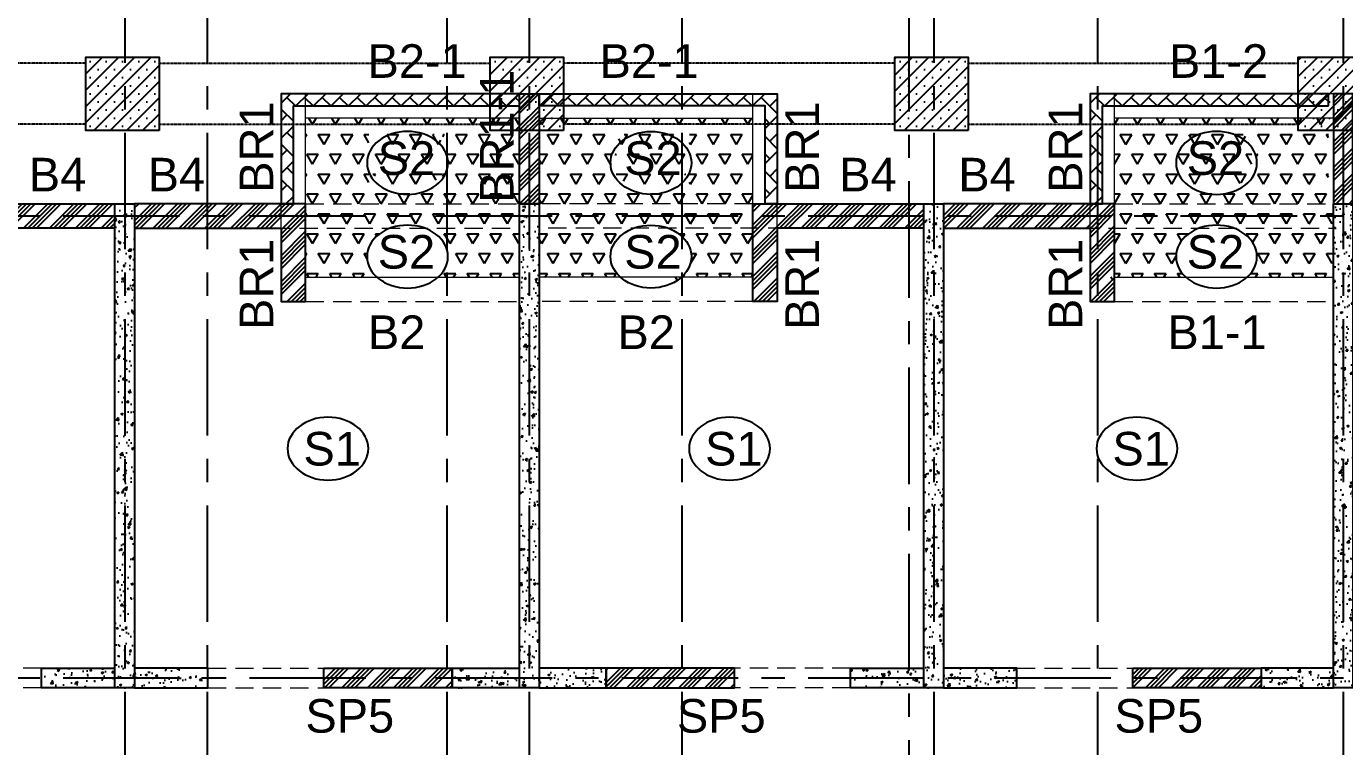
# Model space of a CAD drawing. Header units: inches. Extents: x 278200 to 407749, y -182622 to -96622.
# Drawn here: x 333724 to 344512, y -145534 to -139643 of the extents above; entities that cross this region are included whole.
import ezdxf

# ---------------------------------------------------------------- set-up
doc = ezdxf.new("R2010")
doc.units = ezdxf.units.IN
doc.header["$MEASUREMENT"] = 0
for name, pattern in [('CENTER', [50.8, 31.75, -6.35, 6.35, -6.35]), ('DASHED2', [9.525, 6.35, -3.175]), ('Hidden', [3, 2, -1])]:
    doc.linetypes.add(name, pattern=pattern)
for name, color, linetype in [('160 R.C. WALL HAT', 8, 'Continuous'), ('160 R.C.WALL', 6, 'Continuous'), ('AR-Column', 40, 'Continuous'), ('AR-Hidden', 251, 'DASHED2'), ('BAL. PARAPET WALL', 4, 'Continuous'), ('BEAM TEXT', 4, 'Continuous'), ('DIM', 251, 'Continuous'), ('GRID', 8, 'CENTER'), ('NON S.WALL HATCH', 8, 'Continuous'), ('NON STRUC R.C.WALL', 6, 'Continuous'), ('NON.STRUC.R.C.WALLS', 1, 'Continuous'), ('PARAPET WALL', 4, 'Continuous'), ('SPANRAL BEAM', 3, 'Continuous'), ('SUNKEN', 8, 'Continuous')]:
    doc.layers.add(name, color=color, linetype=linetype)
for name, color, linetype, lineweight in [('BEAMS', 3, 'Continuous', 0), ('SLAB CIR', 1, 'Continuous', 25), ('SLAB TXT', 3, 'Continuous', 0)]:
    doc.layers.add(name, color=color, linetype=linetype, lineweight=lineweight)
doc.styles.add('T300', font='sanss___.ttf', dxfattribs={"height": 350})
pattern_1 = [(60, (2581941.19, -367452.33), (-93.75, 162.379763), [93.75, -93.75]), (120, (2581941.19, -367452.33), (-187.5, 1e-07), [93.75, -93.75]), (0, (2581894.31, -367371.14), (93.75, 162.379763), [93.75, -93.75])]
pattern_2 = [(45, (2626358.34, -262314.72), (-106.066017, 106.066017), []), (45, (2626393.7, -262314.72), (-106.066017, 106.066017), []), (45, (2626429.05, -262314.72), (-106.066017, 106.066017), []), (45, (2626464.41, -262314.72), (-106.066017, 106.066017), [])]
pattern_3 = [(45, (2626358.34, -262274.72), (-106.066017, 106.066017), []), (45, (2626393.7, -262274.72), (-106.066017, 106.066017), []), (45, (2626429.05, -262274.72), (-106.066017, 106.066017), []), (45, (2626464.41, -262274.72), (-106.066017, 106.066017), [])]
pattern_4 = [(50, (2464819.82, 90702.12), (179.315046, -15.688034), [18.75, -206.25]), (355, (2464819.82, 90702.12), (-34.687833, 188.048033), [15, -165]), (100.451444, (2464834.76, 90700.82), (144.627212, 172.359998), [15.935048, -175.285528]), (46.1842, (2464819.82, 90752.12), (266.810333, -41.37982), [28.125, -309.375]), (96.635635, (2464842.05, 90748.67), (233.665486, 243.52965), [23.902586, -262.92844]), (351.184164, (2464819.82, 90752.12), (233.665486, 243.52965), [22.5, -247.5]), (21, (2464844.82, 90739.62), (149.226763, -100.654723), [18.75, -206.25]), (326, (2464844.82, 90739.62), (60.828833, 181.287511), [15, -165]), (71.451445, (2464857.25, 90731.23), (210.055594, 80.632788), [15.935047, -175.285528]), (37.5, (2464819.816, 90702.12), (3.0399638, 83.2234635), [0, -163, 0, -167.5, 0, -165.625]), (7.5, (2464819.82, 90702.12), (65.7673844, 98.602928), [0, -95.5, 0, -159.25, 0, -63.125]), (327.5, (2464764.066, 90702.12), (133.455609, -5.638718), [0, -62.5, 0, -195, 0, -258.75]), (317.5, (2464739.07, 90702.12), (145.7965423, 25.0262456), [0, -81.25, 0, -129.5, 0, -183.75])]
pattern_5 = [(45, (-132245.64, 75915.45), (-66.29126, 66.29126), []), (45, (-132179.35, 75915.45), (-66.29126, 66.29126), [0, -93.75])]

# ---------------------------------------------------------------- blocks, each defined once
blk = doc.blocks.new('A$C02A55DAE')
at = {"layer": 'NON S.WALL HATCH'}
h = blk.add_hatch(dxfattribs=at)
h.set_pattern_fill('SACNCR', color=256, scale=1000)
h.set_pattern_definition(pattern_5)
h.paths.add_polyline_path([(49549, 600), (48949, 600), (48949, 1200), (49549, 1200)])
h = blk.add_hatch(dxfattribs=at)
h.set_pattern_fill('SACNCR', color=256, scale=1000)
h.set_pattern_definition(pattern_5)
h.paths.add_polyline_path([(52859, 600), (52259, 600), (52259, 1200), (52859, 1200)])
h = blk.add_hatch(dxfattribs=at)
h.set_pattern_fill('SACNCR', color=256, scale=1000)
h.set_pattern_definition(pattern_5)
h.paths.add_polyline_path([(56169, 600), (55569, 600), (55569, 1200), (56169, 1200)])
h = blk.add_hatch(dxfattribs=at)
h.set_pattern_fill('SACNCR', color=256, scale=1000)
h.set_pattern_definition(pattern_5)
h.paths.add_polyline_path([(59472, 600), (58872, 600), (58872, 1200), (59472, 1200)])
at = {"layer": 'AR-Column', "color": 4, "elevation": -29}
for points in [[(49549, 600), (48949, 600), (48949, 1200), (49549, 1200)], [(52859, 600), (52259, 600), (52259, 1200), (52859, 1200)], [(56169, 600), (55569, 600), (55569, 1200), (56169, 1200)], [(59472, 600), (58872, 600), (58872, 1200), (59472, 1200)]]:
    blk.add_lwpolyline(points, close=True, dxfattribs=at)
at = {"layer": 'AR-Hidden', "ltscale": 0.009}
for p, q in [((48955, 1150, -29), (46319, 1150, -29)), ((49542, 1150, -29), (52252, 1150, -29)), ((55575, 1150, -29), (52865, 1150, -29)), ((56162, 1150, -29), (58872, 1150, -29)), ((48955, 650, -29), (46319, 650, -29)), ((49542, 650, -29), (52252, 650, -29)), ((55575, 650, -29), (52865, 650, -29)), ((56162, 650, -29), (58872, 650, -29))]:
    blk.add_line(p, q, dxfattribs=at)

msp = doc.modelspace()

# ---------------------------------------------------------------- hatches: boundary and pattern name
at = {"layer": '160 R.C. WALL HAT'}
h = msp.add_hatch(dxfattribs=at)
h.set_pattern_fill('AR-CONC', color=256, scale=25)
h.set_pattern_definition(pattern_4)
h.paths.add_polyline_path([(334449.3, -141093.7), (334609.3, -141093.7), (334609.3, -145053.7), (334449.3, -145053.7)])
h = msp.add_hatch(dxfattribs=at)
h.set_pattern_fill('AR-CONC', color=256, scale=25)
h.set_pattern_definition(pattern_4)
h.paths.add_polyline_path([(337759.3, -141093.7), (337919.3, -141093.7), (337919.3, -145053.7), (337759.3, -145053.7)])
h = msp.add_hatch(dxfattribs=at)
h.set_pattern_fill('AR-CONC', color=256, scale=25)
h.set_pattern_definition(pattern_4)
h.paths.add_polyline_path([(341069.3, -141093.7), (341229.3, -141093.7), (341229.3, -145053.7), (341069.3, -145053.7)])
h = msp.add_hatch(dxfattribs=at)
h.set_pattern_fill('AR-CONC', color=256, scale=25)
h.set_pattern_definition(pattern_4)
h.paths.add_polyline_path([(344419.3, -141093.7), (344579.3, -141093.7), (344579.3, -145053.7), (344419.3, -145053.7)])
h = msp.add_hatch(dxfattribs=at)
h.set_pattern_fill('AR-CONC', color=256, scale=25)
h.set_pattern_definition(pattern_4)
h.paths.add_polyline_path([(333849.3, -145053.7), (333849.3, -144893.7), (334449.3, -144893.7), (334449.3, -145053.7)])
h = msp.add_hatch(dxfattribs=at)
h.set_pattern_fill('AR-CONC', color=256, scale=25)
h.set_pattern_definition(pattern_4)
h.paths.add_polyline_path([(335209.3, -144893.7), (335209.3, -145053.7), (334609.3, -145053.7), (334609.3, -144893.7)])
h = msp.add_hatch(dxfattribs=at)
h.set_pattern_fill('AR-CONC', color=256, scale=25)
h.set_pattern_definition(pattern_4)
h.paths.add_polyline_path([(337209.3, -144893.7), (337209.3, -145053.7), (337759.3, -145053.7), (337759.3, -144893.7)])
h = msp.add_hatch(dxfattribs=at)
h.set_pattern_fill('AR-CONC', color=256, scale=25)
h.set_pattern_definition(pattern_4)
h.paths.add_polyline_path([(338469.3, -144893.7), (338469.3, -145053.7), (337919.3, -145053.7), (337919.3, -144893.7)])
h = msp.add_hatch(dxfattribs=at)
h.set_pattern_fill('AR-CONC', color=256, scale=25)
h.set_pattern_definition(pattern_4)
h.paths.add_polyline_path([(340469.3, -145053.7), (340469.3, -144893.7), (341069.3, -144893.7), (341069.3, -145053.7)])
h = msp.add_hatch(dxfattribs=at)
h.set_pattern_fill('AR-CONC', color=256, scale=25)
h.set_pattern_definition(pattern_4)
h.paths.add_polyline_path([(341829.3, -144893.7), (341829.3, -145053.7), (341229.3, -145053.7), (341229.3, -144893.7)])
h = msp.add_hatch(dxfattribs=at)
h.set_pattern_fill('AR-CONC', color=256, scale=25)
h.set_pattern_definition(pattern_4)
h.paths.add_polyline_path([(344419.3, -144893.7), (343829.3, -144893.7), (343829.3, -145053.7), (344419.3, -145053.7)])
at = {"layer": 'BAL. PARAPET WALL'}
h = msp.add_hatch(dxfattribs=at)
h.set_pattern_fill('AR-HBONE', color=256, angle=-90, style=0)
h.set_pattern_definition([(315, (834440.63, 1984864.57), (143.684098, -4e-14), [304.8, -101.6]), (45, (834512.47, 1984792.73), (143.684098, -4e-14), [304.8, -101.6])])
h.paths.add_polyline_path([(337759.3, -140293.7), (337759.3, -140193.7), (335809.3, -140193.7), (335809.3, -141093.7), (335909.3, -141093.7), (335909.3, -140293.7)])
h = msp.add_hatch(dxfattribs=at)
h.set_pattern_fill('AR-HBONE', color=256, angle=-90, style=0)
h.set_pattern_definition([(315, (834440.63, 1984864.57), (143.684098, -4e-14), [304.8, -101.6]), (45, (834512.47, 1984792.73), (143.684098, -4e-14), [304.8, -101.6])])
h.paths.add_polyline_path([(337919.3, -140293.7), (337919.3, -140193.7), (339869.3, -140193.7), (339869.3, -141093.7), (339769.3, -141093.7), (339769.3, -140293.7)])
h = msp.add_hatch(dxfattribs=at)
h.set_pattern_fill('AR-HBONE', color=256, angle=-90, style=0)
h.set_pattern_definition([(315, (841060.63, 1984864.57), (143.684098, -4e-14), [304.8, -101.6]), (45, (841132.47, 1984792.73), (143.684098, -4e-14), [304.8, -101.6])])
h.paths.add_polyline_path([(344379.3, -140293.7), (344379.3, -140193.7), (342429.3, -140193.7), (342429.3, -141093.7), (342529.3, -141093.7), (342529.3, -140293.7)])
at = {"layer": 'NON STRUC R.C.WALL'}
h = msp.add_hatch(dxfattribs=at)
h.set_pattern_fill('ANSI34', color=1, scale=200)
h.set_pattern_definition(pattern_2)
h.paths.add_polyline_path([(337919.3, -141093.7), (337759.3, -141093.7), (337759.3, -140193.7), (337919.3, -140193.7)])
h = msp.add_hatch(dxfattribs=at)
h.set_pattern_fill('ANSI34', color=1, scale=200)
h.set_pattern_definition(pattern_2)
h.paths.add_polyline_path([(344419.3, -141093.7), (344579.3, -141093.7), (344579.3, -140193.7), (344419.3, -140193.7)])
h = msp.add_hatch(dxfattribs=at)
h.set_pattern_fill('ANSI34', color=1, scale=200)
h.set_pattern_definition(pattern_3)
h.paths.add_polyline_path([(334449.3, -141293.7), (333249.3, -141293.7), (333249.3, -141893.7), (333049.3, -141893.7), (333049.3, -141093.7), (334449.3, -141093.7)])
h = msp.add_hatch(dxfattribs=at)
h.set_pattern_fill('ANSI34', color=1, scale=200)
h.set_pattern_definition(pattern_3)
h.paths.add_polyline_path([(334609.3, -141293.7), (335809.3, -141293.7), (335809.3, -141893.7), (336009.3, -141893.7), (336009.3, -141093.7), (334609.3, -141093.7)])
h = msp.add_hatch(dxfattribs=at)
h.set_pattern_fill('ANSI34', color=1, scale=200)
h.set_pattern_definition(pattern_3)
h.paths.add_polyline_path([(341069.3, -141293.7), (339869.3, -141293.7), (339869.3, -141893.7), (339669.3, -141893.7), (339669.3, -141093.7), (341069.3, -141093.7)])
h = msp.add_hatch(dxfattribs=at)
h.set_pattern_fill('ANSI34', color=1, scale=200)
h.set_pattern_definition(pattern_3)
h.paths.add_polyline_path([(341229.3, -141293.7), (342429.3, -141293.7), (342429.3, -141893.7), (342629.3, -141893.7), (342629.3, -141093.7), (341229.3, -141093.7)])
h = msp.add_hatch(dxfattribs=at)
h.set_pattern_fill('ANSI34', color=1, scale=200)
h.set_pattern_definition(pattern_3)
h.paths.add_polyline_path([(336159.3, -144893.7), (337209.3, -144893.7), (337209.3, -145053.7), (336159.3, -145053.7)])
h = msp.add_hatch(dxfattribs=at)
h.set_pattern_fill('ANSI34', color=1, scale=200)
h.set_pattern_definition(pattern_3)
h.paths.add_polyline_path([(339519.3, -144893.7), (338469.3, -144893.7), (338469.3, -145053.7), (339519.3, -145053.7)])
h = msp.add_hatch(dxfattribs=at)
h.set_pattern_fill('ANSI34', color=1, scale=200)
h.set_pattern_definition(pattern_3)
h.paths.add_polyline_path([(342779.3, -144893.7), (343829.3, -144893.7), (343829.3, -145053.7), (342779.3, -145053.7)])
at = {"layer": 'SUNKEN'}
h = msp.add_hatch(dxfattribs=at)
h.set_pattern_fill('TRIANG', color=256, scale=500)
h.set_pattern_definition(pattern_1)
h.paths.add_polyline_path([(337759.3, -140393.7), (336009.3, -140393.7), (336009.3, -141093.7), (337759.3, -141093.7)])
edge = h.paths.add_edge_path(flags=16)
edge.add_ellipse((336843.2, -140719.4), major_axis=(331, 0), ratio=0.77685, start_angle=0, end_angle=360, ccw=False)
h.paths.add_polyline_path([(337759.3, -141093.7), (336009.3, -141093.7), (336009.3, -141293.7), (337759.3, -141293.7)])
h.paths.add_polyline_path([(337132.9, -140937.5), (337132.9, -140506.4), (336527.8, -140506.4), (336527.8, -140937.5)], flags=16)
edge = h.paths.add_edge_path()
edge.add_line((337001.1, -141300), (337012.5, -141305.1))
edge.add_line((337012.5, -141305.1), (337023.7, -141310.5))
edge.add_line((337023.7, -141310.5), (337034.6, -141316.2))
edge.add_line((337034.6, -141316.2), (337045.2, -141322.3))
edge.add_line((337045.2, -141322.3), (337055.4, -141328.7))
edge.add_line((337055.4, -141328.7), (337065.4, -141335.4))
edge.add_line((337065.4, -141335.4), (337075, -141342.4))
edge.add_line((337075, -141342.4), (337084.2, -141349.7))
edge.add_line((337084.2, -141349.7), (337093, -141357.3))
edge.add_line((337093, -141357.3), (337101.4, -141365.2))
edge.add_line((337101.4, -141365.2), (337109.5, -141373.3))
edge.add_line((337109.5, -141373.3), (337117.1, -141381.6))
edge.add_line((337117.1, -141381.6), (337124.3, -141390.2))
edge.add_line((337124.3, -141390.2), (337131, -141399))
edge.add_line((337131, -141399), (337137.3, -141407.9))
edge.add_line((337137.3, -141407.9), (337143.1, -141417.1))
edge.add_line((337143.1, -141417.1), (337148.4, -141426.5))
edge.add_line((337148.4, -141426.5), (337153.3, -141436))
edge.add_line((337153.3, -141436), (337157.6, -141445.6))
edge.add_line((337157.6, -141445.6), (337161.5, -141455.4))
edge.add_line((337161.5, -141455.4), (337164.9, -141465.3))
edge.add_line((337164.9, -141465.3), (337167.7, -141475.3))
edge.add_line((337167.7, -141475.3), (337170.1, -141485.3))
edge.add_line((337170.1, -141485.3), (337171.9, -141495.4))
edge.add_line((337171.9, -141495.4), (337173.2, -141505.6))
edge.add_line((337173.2, -141505.6), (337174, -141515.8))
edge.add_line((337174, -141515.8), (337174.2, -141526))
edge.add_line((337174.2, -141526), (337174, -141536.3))
edge.add_line((337174, -141536.3), (337173.2, -141546.5))
edge.add_line((337173.2, -141546.5), (337171.9, -141556.7))
edge.add_line((337171.9, -141556.7), (337170.1, -141566.8))
edge.add_line((337170.1, -141566.8), (337167.7, -141576.8))
edge.add_line((337167.7, -141576.8), (337164.9, -141586.8))
edge.add_line((337164.9, -141586.8), (337161.5, -141596.7))
edge.add_line((337161.5, -141596.7), (337157.6, -141606.5))
edge.add_line((337157.6, -141606.5), (337153.3, -141616.1))
edge.add_line((337153.3, -141616.1), (337148.4, -141625.6))
edge.add_line((337148.4, -141625.6), (337143.1, -141635))
edge.add_line((337143.1, -141635), (337137.3, -141644.2))
edge.add_line((337137.3, -141644.2), (337131, -141653.1))
edge.add_line((337131, -141653.1), (337124.3, -141661.9))
edge.add_line((337124.3, -141661.9), (337117.1, -141670.5))
edge.add_line((337117.1, -141670.5), (337109.5, -141678.8))
edge.add_line((337109.5, -141678.8), (337101.4, -141686.9))
edge.add_line((337101.4, -141686.9), (337093, -141694.8))
edge.add_line((337093, -141694.8), (337084.2, -141702.4))
edge.add_line((337084.2, -141702.4), (337075, -141709.7))
edge.add_line((337075, -141709.7), (337065.4, -141716.7))
edge.add_line((337065.4, -141716.7), (337055.4, -141723.4))
edge.add_line((337055.4, -141723.4), (337045.2, -141729.8))
edge.add_line((337045.2, -141729.8), (337038.4, -141733.7))
edge.add_line((337038.4, -141693.7), (337759.3, -141693.7))
edge.add_line((337759.3, -141693.7), (337759.3, -141293.7))
edge.add_line((337759.3, -141293.7), (336984.9, -141293.7))
edge.add_line((336984.9, -141293.7), (336989.4, -141295.3))
edge.add_line((336989.4, -141295.3), (337001.1, -141300))
edge = h.paths.add_edge_path()
edge.add_line((336697.1, -141295.3), (336701.6, -141293.7))
edge.add_line((336701.6, -141293.7), (335969.3, -141293.7))
edge.add_line((336009.3, -141293.7), (336009.3, -141733.7))
edge.add_line((335969.3, -141693.7), (336648.1, -141693.7))
edge.add_line((336648.1, -141693.7), (336641.3, -141729.8))
edge.add_line((336641.3, -141729.8), (336631, -141723.4))
edge.add_line((336631, -141723.4), (336621.1, -141716.7))
edge.add_line((336621.1, -141716.7), (336611.5, -141709.7))
edge.add_line((336611.5, -141709.7), (336602.3, -141702.4))
edge.add_line((336602.3, -141702.4), (336593.5, -141694.8))
edge.add_line((336593.5, -141694.8), (336585, -141686.9))
edge.add_line((336585, -141686.9), (336577, -141678.8))
edge.add_line((336577, -141678.8), (336569.4, -141670.5))
edge.add_line((336569.4, -141670.5), (336562.2, -141661.9))
edge.add_line((336562.2, -141661.9), (336555.5, -141653.1))
edge.add_line((336555.5, -141653.1), (336549.2, -141644.2))
edge.add_line((336549.2, -141644.2), (336543.4, -141635))
edge.add_line((336543.4, -141635), (336538.1, -141625.6))
edge.add_line((336538.1, -141625.6), (336533.2, -141616.1))
edge.add_line((336533.2, -141616.1), (336528.9, -141606.5))
edge.add_line((336528.9, -141606.5), (336525, -141596.7))
edge.add_line((336525, -141596.7), (336521.6, -141586.8))
edge.add_line((336521.6, -141586.8), (336518.8, -141576.8))
edge.add_line((336518.8, -141576.8), (336516.4, -141566.8))
edge.add_line((336516.4, -141566.8), (336514.6, -141556.7))
edge.add_line((336514.6, -141556.7), (336513.3, -141546.5))
edge.add_line((336513.3, -141546.5), (336512.5, -141536.3))
edge.add_line((336512.5, -141536.3), (336512.2, -141526))
edge.add_line((336512.2, -141526), (336512.5, -141515.8))
edge.add_line((336512.5, -141515.8), (336513.3, -141505.6))
edge.add_line((336513.3, -141505.6), (336514.6, -141495.4))
edge.add_line((336514.6, -141495.4), (336516.4, -141485.3))
edge.add_line((336516.4, -141485.3), (336518.8, -141475.3))
edge.add_line((336518.8, -141475.3), (336521.6, -141465.3))
edge.add_line((336521.6, -141465.3), (336525, -141455.4))
edge.add_line((336525, -141455.4), (336528.9, -141445.6))
edge.add_line((336528.9, -141445.6), (336533.2, -141436))
edge.add_line((336533.2, -141436), (336538.1, -141426.5))
edge.add_line((336538.1, -141426.5), (336543.4, -141417.1))
edge.add_line((336543.4, -141417.1), (336549.2, -141407.9))
edge.add_line((336549.2, -141407.9), (336555.5, -141399))
edge.add_line((336555.5, -141399), (336562.2, -141390.2))
edge.add_line((336562.2, -141390.2), (336569.4, -141381.6))
edge.add_line((336569.4, -141381.6), (336577, -141373.3))
edge.add_line((336577, -141373.3), (336585, -141365.2))
edge.add_line((336585, -141365.2), (336593.5, -141357.3))
edge.add_line((336593.5, -141357.3), (336602.3, -141349.7))
edge.add_line((336602.3, -141349.7), (336611.5, -141342.4))
edge.add_line((336611.5, -141342.4), (336621.1, -141335.4))
edge.add_line((336621.1, -141335.4), (336631, -141328.7))
edge.add_line((336631, -141328.7), (336641.3, -141322.3))
edge.add_line((336641.3, -141322.3), (336651.9, -141316.2))
edge.add_line((336651.9, -141316.2), (336662.8, -141310.5))
edge.add_line((336662.8, -141310.5), (336674, -141305.1))
edge.add_line((336674, -141305.1), (336685.4, -141300))
edge.add_line((336685.4, -141300), (336697.1, -141295.3))
h = msp.add_hatch(dxfattribs=at)
h.set_pattern_fill('TRIANG', color=256, scale=500)
h.set_pattern_definition(pattern_1)
h.paths.add_polyline_path([(337919.3, -140393.7), (339669.3, -140393.7), (339669.3, -141093.7), (337919.3, -141093.7)])
edge = h.paths.add_edge_path(flags=16)
edge.add_ellipse((338835.3, -140719.4), major_axis=(-331, 0), ratio=0.77685, start_angle=0, end_angle=360)
h.paths.add_polyline_path([(337919.3, -141093.7), (339669.3, -141093.7), (339669.3, -141293.7), (337919.3, -141293.7)])
h.paths.add_polyline_path([(338545.7, -140937.5), (338545.7, -140506.4), (339150.8, -140506.4), (339150.8, -140937.5)], flags=16)
edge = h.paths.add_edge_path()
edge.add_line((338677.5, -141300), (338666, -141305.1))
edge.add_line((338666, -141305.1), (338654.9, -141310.5))
edge.add_line((338654.9, -141310.5), (338644, -141316.2))
edge.add_line((338644, -141316.2), (338633.4, -141322.3))
edge.add_line((338633.4, -141322.3), (338623.1, -141328.7))
edge.add_line((338623.1, -141328.7), (338613.2, -141335.4))
edge.add_line((338613.2, -141335.4), (338603.6, -141342.4))
edge.add_line((338603.6, -141342.4), (338594.4, -141349.7))
edge.add_line((338594.4, -141349.7), (338585.6, -141357.3))
edge.add_line((338585.6, -141357.3), (338577.1, -141365.2))
edge.add_line((338577.1, -141365.2), (338569.1, -141373.3))
edge.add_line((338569.1, -141373.3), (338561.5, -141381.6))
edge.add_line((338561.5, -141381.6), (338554.3, -141390.2))
edge.add_line((338554.3, -141390.2), (338547.6, -141399))
edge.add_line((338547.6, -141399), (338541.3, -141407.9))
edge.add_line((338541.3, -141407.9), (338535.5, -141417.1))
edge.add_line((338535.5, -141417.1), (338530.2, -141426.5))
edge.add_line((338530.2, -141426.5), (338525.3, -141436))
edge.add_line((338525.3, -141436), (338520.9, -141445.6))
edge.add_line((338520.9, -141445.6), (338517.1, -141455.4))
edge.add_line((338517.1, -141455.4), (338513.7, -141465.3))
edge.add_line((338513.7, -141465.3), (338510.9, -141475.3))
edge.add_line((338510.9, -141475.3), (338508.5, -141485.3))
edge.add_line((338508.5, -141485.3), (338506.7, -141495.4))
edge.add_line((338506.7, -141495.4), (338505.4, -141505.6))
edge.add_line((338505.4, -141505.6), (338504.6, -141515.8))
edge.add_line((338504.6, -141515.8), (338504.3, -141526))
edge.add_line((338504.3, -141526), (338504.6, -141536.3))
edge.add_line((338504.6, -141536.3), (338505.4, -141546.5))
edge.add_line((338505.4, -141546.5), (338506.7, -141556.7))
edge.add_line((338506.7, -141556.7), (338508.5, -141566.8))
edge.add_line((338508.5, -141566.8), (338510.9, -141576.8))
edge.add_line((338510.9, -141576.8), (338513.7, -141586.8))
edge.add_line((338513.7, -141586.8), (338517.1, -141596.7))
edge.add_line((338517.1, -141596.7), (338520.9, -141606.5))
edge.add_line((338520.9, -141606.5), (338525.3, -141616.1))
edge.add_line((338525.3, -141616.1), (338530.2, -141625.6))
edge.add_line((338530.2, -141625.6), (338535.5, -141635))
edge.add_line((338535.5, -141635), (338541.3, -141644.2))
edge.add_line((338541.3, -141644.2), (338547.6, -141653.1))
edge.add_line((338547.6, -141653.1), (338554.3, -141661.9))
edge.add_line((338554.3, -141661.9), (338561.5, -141670.5))
edge.add_line((338561.5, -141670.5), (338569.1, -141678.8))
edge.add_line((338569.1, -141678.8), (338577.1, -141686.9))
edge.add_line((338577.1, -141686.9), (338585.6, -141694.8))
edge.add_line((338585.6, -141694.8), (338594.4, -141702.4))
edge.add_line((338594.4, -141702.4), (338603.6, -141709.7))
edge.add_line((338603.6, -141709.7), (338613.2, -141716.7))
edge.add_line((338613.2, -141716.7), (338623.1, -141723.4))
edge.add_line((338623.1, -141723.4), (338633.4, -141729.8))
edge.add_line((338633.4, -141729.8), (338640.2, -141733.7))
edge.add_line((338640.2, -141693.7), (337919.3, -141693.7))
edge.add_line((337919.3, -141693.7), (337919.3, -141293.7))
edge.add_line((337919.3, -141293.7), (338693.7, -141293.7))
edge.add_line((338693.7, -141293.7), (338689.2, -141295.3))
edge.add_line((338689.2, -141295.3), (338677.5, -141300))
edge = h.paths.add_edge_path()
edge.add_line((338981.5, -141295.3), (338977, -141293.7))
edge.add_line((338977, -141293.7), (339709.3, -141293.7))
edge.add_line((339669.3, -141293.7), (339669.3, -141733.7))
edge.add_line((339709.3, -141693.7), (339030.4, -141693.7))
edge.add_line((339030.4, -141693.7), (339037.3, -141729.8))
edge.add_line((339037.3, -141729.8), (339047.5, -141723.4))
edge.add_line((339047.5, -141723.4), (339057.5, -141716.7))
edge.add_line((339057.5, -141716.7), (339067, -141709.7))
edge.add_line((339067, -141709.7), (339076.3, -141702.4))
edge.add_line((339076.3, -141702.4), (339085.1, -141694.8))
edge.add_line((339085.1, -141694.8), (339093.5, -141686.9))
edge.add_line((339093.5, -141686.9), (339101.6, -141678.8))
edge.add_line((339101.6, -141678.8), (339109.2, -141670.5))
edge.add_line((339109.2, -141670.5), (339116.3, -141661.9))
edge.add_line((339116.3, -141661.9), (339123.1, -141653.1))
edge.add_line((339123.1, -141653.1), (339129.4, -141644.2))
edge.add_line((339129.4, -141644.2), (339135.2, -141635))
edge.add_line((339135.2, -141635), (339140.5, -141625.6))
edge.add_line((339140.5, -141625.6), (339145.4, -141616.1))
edge.add_line((339145.4, -141616.1), (339149.7, -141606.5))
edge.add_line((339149.7, -141606.5), (339153.6, -141596.7))
edge.add_line((339153.6, -141596.7), (339157, -141586.8))
edge.add_line((339157, -141586.8), (339159.8, -141576.8))
edge.add_line((339159.8, -141576.8), (339162.1, -141566.8))
edge.add_line((339162.1, -141566.8), (339164, -141556.7))
edge.add_line((339164, -141556.7), (339165.3, -141546.5))
edge.add_line((339165.3, -141546.5), (339166.1, -141536.3))
edge.add_line((339166.1, -141536.3), (339166.3, -141526))
edge.add_line((339166.3, -141526), (339166.1, -141515.8))
edge.add_line((339166.1, -141515.8), (339165.3, -141505.6))
edge.add_line((339165.3, -141505.6), (339164, -141495.4))
edge.add_line((339164, -141495.4), (339162.1, -141485.3))
edge.add_line((339162.1, -141485.3), (339159.8, -141475.3))
edge.add_line((339159.8, -141475.3), (339157, -141465.3))
edge.add_line((339157, -141465.3), (339153.6, -141455.4))
edge.add_line((339153.6, -141455.4), (339149.7, -141445.6))
edge.add_line((339149.7, -141445.6), (339145.4, -141436))
edge.add_line((339145.4, -141436), (339140.5, -141426.5))
edge.add_line((339140.5, -141426.5), (339135.2, -141417.1))
edge.add_line((339135.2, -141417.1), (339129.4, -141407.9))
edge.add_line((339129.4, -141407.9), (339123.1, -141399))
edge.add_line((339123.1, -141399), (339116.3, -141390.2))
edge.add_line((339116.3, -141390.2), (339109.2, -141381.6))
edge.add_line((339109.2, -141381.6), (339101.6, -141373.3))
edge.add_line((339101.6, -141373.3), (339093.5, -141365.2))
edge.add_line((339093.5, -141365.2), (339085.1, -141357.3))
edge.add_line((339085.1, -141357.3), (339076.3, -141349.7))
edge.add_line((339076.3, -141349.7), (339067, -141342.4))
edge.add_line((339067, -141342.4), (339057.5, -141335.4))
edge.add_line((339057.5, -141335.4), (339047.5, -141328.7))
edge.add_line((339047.5, -141328.7), (339037.3, -141322.3))
edge.add_line((339037.3, -141322.3), (339026.7, -141316.2))
edge.add_line((339026.7, -141316.2), (339015.8, -141310.5))
edge.add_line((339015.8, -141310.5), (339004.6, -141305.1))
edge.add_line((339004.6, -141305.1), (338993.2, -141300))
edge.add_line((338993.2, -141300), (338981.5, -141295.3))
h = msp.add_hatch(dxfattribs=at)
h.set_pattern_fill('TRIANG', color=256, scale=500)
h.set_pattern_definition(pattern_1)
h.paths.add_polyline_path([(344379.3, -140393.7), (342629.3, -140393.7), (342629.3, -141093.7), (344379.3, -141093.7)])
edge = h.paths.add_edge_path(flags=16)
edge.add_ellipse((343463.2, -140719.4), major_axis=(331, 0), ratio=0.77685, start_angle=0, end_angle=360, ccw=False)
h.paths.add_polyline_path([(344419.3, -141093.7), (342629.3, -141093.7), (342629.3, -141293.7), (344419.3, -141293.7)])
h.paths.add_polyline_path([(343752.9, -140937.5), (343752.9, -140506.4), (343147.8, -140506.4), (343147.8, -140937.5)], flags=16)
edge = h.paths.add_edge_path()
edge.add_line((343621.1, -141300), (343632.5, -141305.1))
edge.add_line((343632.5, -141305.1), (343643.7, -141310.5))
edge.add_line((343643.7, -141310.5), (343654.6, -141316.2))
edge.add_line((343654.6, -141316.2), (343665.2, -141322.3))
edge.add_line((343665.2, -141322.3), (343675.4, -141328.7))
edge.add_line((343675.4, -141328.7), (343685.4, -141335.4))
edge.add_line((343685.4, -141335.4), (343695, -141342.4))
edge.add_line((343695, -141342.4), (343704.2, -141349.7))
edge.add_line((343704.2, -141349.7), (343713, -141357.3))
edge.add_line((343713, -141357.3), (343721.4, -141365.2))
edge.add_line((343721.4, -141365.2), (343729.5, -141373.3))
edge.add_line((343729.5, -141373.3), (343737.1, -141381.6))
edge.add_line((343737.1, -141381.6), (343744.3, -141390.2))
edge.add_line((343744.3, -141390.2), (343751, -141399))
edge.add_line((343751, -141399), (343757.3, -141407.9))
edge.add_line((343757.3, -141407.9), (343763.1, -141417.1))
edge.add_line((343763.1, -141417.1), (343768.4, -141426.5))
edge.add_line((343768.4, -141426.5), (343773.3, -141436))
edge.add_line((343773.3, -141436), (343777.6, -141445.6))
edge.add_line((343777.6, -141445.6), (343781.5, -141455.4))
edge.add_line((343781.5, -141455.4), (343784.9, -141465.3))
edge.add_line((343784.9, -141465.3), (343787.7, -141475.3))
edge.add_line((343787.7, -141475.3), (343790.1, -141485.3))
edge.add_line((343790.1, -141485.3), (343791.9, -141495.4))
edge.add_line((343791.9, -141495.4), (343793.2, -141505.6))
edge.add_line((343793.2, -141505.6), (343794, -141515.8))
edge.add_line((343794, -141515.8), (343794.2, -141526))
edge.add_line((343794.2, -141526), (343794, -141536.3))
edge.add_line((343794, -141536.3), (343793.2, -141546.5))
edge.add_line((343793.2, -141546.5), (343791.9, -141556.7))
edge.add_line((343791.9, -141556.7), (343790.1, -141566.8))
edge.add_line((343790.1, -141566.8), (343787.7, -141576.8))
edge.add_line((343787.7, -141576.8), (343784.9, -141586.8))
edge.add_line((343784.9, -141586.8), (343781.5, -141596.7))
edge.add_line((343781.5, -141596.7), (343777.6, -141606.5))
edge.add_line((343777.6, -141606.5), (343773.3, -141616.1))
edge.add_line((343773.3, -141616.1), (343768.4, -141625.6))
edge.add_line((343768.4, -141625.6), (343763.1, -141635))
edge.add_line((343763.1, -141635), (343757.3, -141644.2))
edge.add_line((343757.3, -141644.2), (343751, -141653.1))
edge.add_line((343751, -141653.1), (343744.3, -141661.9))
edge.add_line((343744.3, -141661.9), (343737.1, -141670.5))
edge.add_line((343737.1, -141670.5), (343729.5, -141678.8))
edge.add_line((343729.5, -141678.8), (343721.4, -141686.9))
edge.add_line((343721.4, -141686.9), (343713, -141694.8))
edge.add_line((343713, -141694.8), (343704.2, -141702.4))
edge.add_line((343704.2, -141702.4), (343695, -141709.7))
edge.add_line((343695, -141709.7), (343685.4, -141716.7))
edge.add_line((343685.4, -141716.7), (343675.4, -141723.4))
edge.add_line((343675.4, -141723.4), (343665.2, -141729.8))
edge.add_line((343665.2, -141729.8), (343658.4, -141733.7))
edge.add_line((343658.4, -141693.7), (344419.3, -141693.7))
edge.add_line((344419.3, -141693.7), (344419.3, -141293.7))
edge.add_line((344419.3, -141293.7), (343604.9, -141293.7))
edge.add_line((343604.9, -141293.7), (343609.4, -141295.3))
edge.add_line((343609.4, -141295.3), (343621.1, -141300))
edge = h.paths.add_edge_path()
edge.add_line((343317.1, -141295.3), (343321.6, -141293.7))
edge.add_line((343321.6, -141293.7), (342589.3, -141293.7))
edge.add_line((342629.3, -141293.7), (342629.3, -141733.7))
edge.add_line((342589.3, -141693.7), (343268.1, -141693.7))
edge.add_line((343268.1, -141693.7), (343261.3, -141729.8))
edge.add_line((343261.3, -141729.8), (343251, -141723.4))
edge.add_line((343251, -141723.4), (343241.1, -141716.7))
edge.add_line((343241.1, -141716.7), (343231.5, -141709.7))
edge.add_line((343231.5, -141709.7), (343222.3, -141702.4))
edge.add_line((343222.3, -141702.4), (343213.5, -141694.8))
edge.add_line((343213.5, -141694.8), (343205, -141686.9))
edge.add_line((343205, -141686.9), (343197, -141678.8))
edge.add_line((343197, -141678.8), (343189.4, -141670.5))
edge.add_line((343189.4, -141670.5), (343182.2, -141661.9))
edge.add_line((343182.2, -141661.9), (343175.5, -141653.1))
edge.add_line((343175.5, -141653.1), (343169.2, -141644.2))
edge.add_line((343169.2, -141644.2), (343163.4, -141635))
edge.add_line((343163.4, -141635), (343158.1, -141625.6))
edge.add_line((343158.1, -141625.6), (343153.2, -141616.1))
edge.add_line((343153.2, -141616.1), (343148.9, -141606.5))
edge.add_line((343148.9, -141606.5), (343145, -141596.7))
edge.add_line((343145, -141596.7), (343141.6, -141586.8))
edge.add_line((343141.6, -141586.8), (343138.8, -141576.8))
edge.add_line((343138.8, -141576.8), (343136.4, -141566.8))
edge.add_line((343136.4, -141566.8), (343134.6, -141556.7))
edge.add_line((343134.6, -141556.7), (343133.3, -141546.5))
edge.add_line((343133.3, -141546.5), (343132.5, -141536.3))
edge.add_line((343132.5, -141536.3), (343132.2, -141526))
edge.add_line((343132.2, -141526), (343132.5, -141515.8))
edge.add_line((343132.5, -141515.8), (343133.3, -141505.6))
edge.add_line((343133.3, -141505.6), (343134.6, -141495.4))
edge.add_line((343134.6, -141495.4), (343136.4, -141485.3))
edge.add_line((343136.4, -141485.3), (343138.8, -141475.3))
edge.add_line((343138.8, -141475.3), (343141.6, -141465.3))
edge.add_line((343141.6, -141465.3), (343145, -141455.4))
edge.add_line((343145, -141455.4), (343148.9, -141445.6))
edge.add_line((343148.9, -141445.6), (343153.2, -141436))
edge.add_line((343153.2, -141436), (343158.1, -141426.5))
edge.add_line((343158.1, -141426.5), (343163.4, -141417.1))
edge.add_line((343163.4, -141417.1), (343169.2, -141407.9))
edge.add_line((343169.2, -141407.9), (343175.5, -141399))
edge.add_line((343175.5, -141399), (343182.2, -141390.2))
edge.add_line((343182.2, -141390.2), (343189.4, -141381.6))
edge.add_line((343189.4, -141381.6), (343197, -141373.3))
edge.add_line((343197, -141373.3), (343205, -141365.2))
edge.add_line((343205, -141365.2), (343213.5, -141357.3))
edge.add_line((343213.5, -141357.3), (343222.3, -141349.7))
edge.add_line((343222.3, -141349.7), (343231.5, -141342.4))
edge.add_line((343231.5, -141342.4), (343241.1, -141335.4))
edge.add_line((343241.1, -141335.4), (343251, -141328.7))
edge.add_line((343251, -141328.7), (343261.3, -141322.3))
edge.add_line((343261.3, -141322.3), (343271.9, -141316.2))
edge.add_line((343271.9, -141316.2), (343282.8, -141310.5))
edge.add_line((343282.8, -141310.5), (343294, -141305.1))
edge.add_line((343294, -141305.1), (343305.4, -141300))
edge.add_line((343305.4, -141300), (343317.1, -141295.3))

# ---------------------------------------------------------------- linework, layer by layer
at = {"layer": '160 R.C.WALL'}
for p, q in [((344419.3, -144893.7, 14.7), (343829.3, -144893.7, 14.7)), ((343829.3, -144893.7, 14.7), (343829.3, -145053.7, 14.7)), ((343829.3, -145053.7, 14.7), (344419.3, -145053.7, 14.7))]:
    msp.add_line(p, q, dxfattribs=at)
at = {"layer": '160 R.C.WALL', "elevation": 14.7}
for points in [[(334609.3, -145053.7), (334449.3, -145053.7), (334449.3, -141093.7), (334609.3, -141093.7)], [(337919.3, -145053.7), (337759.3, -145053.7), (337759.3, -141093.7), (337919.3, -141093.7)], [(341229.3, -145053.7), (341069.3, -145053.7), (341069.3, -141093.7), (341229.3, -141093.7)], [(344579.3, -145053.7), (344419.3, -145053.7), (344419.3, -141093.7), (344579.3, -141093.7)]]:
    msp.add_lwpolyline(points, close=True, dxfattribs=at)
for points in [[(334449.3, -145053.7), (333849.3, -145053.7), (333849.3, -144893.7), (334449.3, -144893.7)], [(334609.3, -145053.7), (335209.3, -145053.7), (335209.3, -144893.7), (334609.3, -144893.7)], [(337759.3, -145053.7), (337209.3, -145053.7), (337209.3, -144893.7), (337759.3, -144893.7)], [(337919.3, -145053.7), (338469.3, -145053.7), (338469.3, -144893.7), (337919.3, -144893.7)], [(341069.3, -145053.7), (340469.3, -145053.7), (340469.3, -144893.7), (341069.3, -144893.7)], [(341229.3, -145053.7), (341829.3, -145053.7), (341829.3, -144893.7), (341229.3, -144893.7)]]:
    msp.add_lwpolyline(points, dxfattribs=at)
at = {"layer": 'BAL. PARAPET WALL', "elevation": 14.7}
for points in [[(337759.3, -140293.7), (337759.3, -140193.7), (335809.3, -140193.7), (335809.3, -141093.7), (335909.3, -141093.7), (335909.3, -140293.7), (337759.3, -140293.7)], [(337919.3, -140293.7), (337919.3, -140193.7), (339869.3, -140193.7), (339869.3, -141093.7), (339769.3, -141093.7), (339769.3, -140293.7), (337919.3, -140293.7)]]:
    msp.add_lwpolyline(points, dxfattribs=at)
at = {"layer": 'BAL. PARAPET WALL'}
msp.add_lwpolyline([(344379.3, -140293.7), (344379.3, -140193.7), (342429.3, -140193.7), (342429.3, -141093.7), (342529.3, -141093.7), (342529.3, -140293.7), (344379.3, -140293.7)], dxfattribs=at)
at = {"layer": 'BEAMS', "color": 4, "linetype": 'Continuous', "ltscale": 0.01}
for p, q in [((335809.3, -141893.7, 14.7), (335809.3, -140193.7, 14.7)), ((337759.3, -140193.7, 14.7), (335809.3, -140193.7, 14.7)), ((336009.3, -141893.7, 14.7), (336009.3, -140193.7, 14.7)), ((337919.3, -140193.7, 14.7), (339869.3, -140193.7, 14.7)), ((339669.3, -141893.7, 14.7), (339669.3, -140193.7, 14.7)), ((339869.3, -141893.7, 14.7), (339869.3, -140193.7, 14.7)), ((342429.3, -141893.7, 14.7), (342429.3, -140193.7, 14.7)), ((344419.3, -140193.7, 14.7), (342429.3, -140193.7, 14.7)), ((342629.3, -141893.7, 14.7), (342629.3, -140193.7, 14.7)), ((337759.3, -140393.7, 14.7), (336009.3, -140393.7, 14.7)), ((337919.3, -140393.7, 14.7), (339669.3, -140393.7, 14.7)), ((344419.3, -140393.7, 14.7), (342629.3, -140393.7, 14.7)), ((334449.3, -141093.7, 14.7), (333049.3, -141093.7, 14.7)), ((334609.3, -141093.7, 14.7), (336009.3, -141093.7, 14.7)), ((341069.3, -141093.7, 14.7), (339669.3, -141093.7, 14.7)), ((341229.3, -141093.7, 14.7), (342629.3, -141093.7, 14.7)), ((336009.3, -141693.7, 14.7), (337759.3, -141693.7, 14.7)), ((339669.3, -141693.7, 14.7), (337919.3, -141693.7, 14.7)), ((342629.3, -141693.7, 14.7), (344419.3, -141693.7, 14.7))]:
    msp.add_line(p, q, dxfattribs=at)
at = {"layer": 'BEAMS', "linetype": 'Hidden', "ltscale": 75}
for p, q in [((336009.3, -141093.7, 14.7), (337759.3, -141093.7, 14.7)), ((339669.3, -141093.7, 14.7), (337919.3, -141093.7, 14.7)), ((342629.3, -141093.7, 14.7), (344419.3, -141093.7, 14.7)), ((334449.3, -141293.7, 14.7), (331299.3, -141293.7, 14.7)), ((334609.3, -141293.7, 14.7), (337759.3, -141293.7, 14.7)), ((341069.3, -141293.7, 14.7), (337919.3, -141293.7, 14.7)), ((341229.3, -141293.7, 14.7), (344419.3, -141293.7, 14.7)), ((336009.3, -141893.7, 14.7), (337759.3, -141893.7, 14.7)), ((339669.3, -141893.7, 14.7), (337919.3, -141893.7, 14.7)), ((342629.3, -141893.7, 14.7), (344419.3, -141893.7, 14.7)), ((333849.3, -144893.7, 14.7), (331849.3, -144893.7, 14.7)), ((335209.3, -144893.7, 14.7), (337209.3, -144893.7, 14.7)), ((340469.3, -144893.7, 14.7), (338469.3, -144893.7, 14.7)), ((341829.3, -144893.7, 14.7), (343829.3, -144893.7, 14.7)), ((333849.3, -145053.7, 14.7), (331849.3, -145053.7, 14.7)), ((335209.3, -145053.7, 14.7), (337209.3, -145053.7, 14.7)), ((340469.3, -145053.7, 14.7), (338469.3, -145053.7, 14.7)), ((341829.3, -145053.7, 14.7), (343829.3, -145053.7, 14.7))]:
    msp.add_line(p, q, dxfattribs=at)
at = {"layer": 'GRID', "ltscale": 30}
for p, q in [((334529.3, -134417.5, 14.7), (334529.3, -165454.1, 14.7)), ((335204.3, -134417.5, 14.7), (335204.3, -165454.1, 14.7)), ((337164.3, -134417.5, 14.7), (337164.3, -165454.1, 14.7)), ((337839.3, -134417.5, 14.7), (337839.3, -165454.1, 14.7)), ((339089.1, -134417.5, 14.7), (339089.1, -165454.1, 14.7)), ((341149.3, -134417.5, 14.7), (341149.3, -165454.1, 14.7)), ((342489.3, -134417.5, 14.7), (342489.3, -165454.1, 14.7)), ((344499.3, -134417.5, 14.7), (344499.3, -165454.1, 14.7)), ((340944.3, -134813.7, 14.7), (340944.3, -165454.1, 14.7)), ((366982.1, -141193.7, 14.7), (280837.7, -141193.7, 14.7)), ((366982.1, -144973.7, 14.7), (280837.7, -144973.7, 14.7))]:
    msp.add_line(p, q, dxfattribs=at)
at = {"layer": 'NON.STRUC.R.C.WALLS', "elevation": 14.7}
for points in [[(337919.3, -141093.7), (337759.3, -141093.7), (337759.3, -140193.7), (337919.3, -140193.7)], [(344419.3, -141093.7), (344579.3, -141093.7), (344579.3, -140193.7), (344419.3, -140193.7)], [(336159.3, -144893.7), (337209.3, -144893.7), (337209.3, -145053.7), (336159.3, -145053.7)], [(339519.3, -144893.7), (338469.3, -144893.7), (338469.3, -145053.7), (339519.3, -145053.7)], [(342779.3, -144893.7), (343829.3, -144893.7), (343829.3, -145053.7), (342779.3, -145053.7)]]:
    msp.add_lwpolyline(points, close=True, dxfattribs=at)
for points in [[(334449.3, -141293.7), (333249.3, -141293.7), (333249.3, -141893.7), (333049.3, -141893.7), (333049.3, -141093.7), (334449.3, -141093.7)], [(334609.3, -141293.7), (335809.3, -141293.7), (335809.3, -141893.7), (336009.3, -141893.7), (336009.3, -141093.7), (334609.3, -141093.7)], [(341069.3, -141293.7), (339869.3, -141293.7), (339869.3, -141893.7), (339669.3, -141893.7), (339669.3, -141093.7), (341069.3, -141093.7)], [(341229.3, -141293.7), (342429.3, -141293.7), (342429.3, -141893.7), (342629.3, -141893.7), (342629.3, -141093.7), (341229.3, -141093.7)]]:
    msp.add_lwpolyline(points, dxfattribs=at)
at = {"layer": 'PARAPET WALL'}
for p, q in [((335809.3, -141893.7, 14.7), (336009.3, -141893.7, 14.7)), ((339869.3, -141893.7, 14.7), (339669.3, -141893.7, 14.7)), ((342429.3, -141893.7, 14.7), (342629.3, -141893.7, 14.7))]:
    msp.add_line(p, q, dxfattribs=at)
at = {"layer": 'SLAB CIR', "extrusion": (0, 0, -1)}
for centre in [(336843.2, -140759.4, -0.7), (343463.2, -140759.4, -0.7), (336843.2, -141526, -0.7), (343463.2, -141526, -0.7), (336192.2, -143096.8, -0.7), (339478.6, -143096.8, -0.7), (342812.2, -143096.8, -0.7)]:
    msp.add_ellipse(centre, major_axis=(331, 0), ratio=0.77685, dxfattribs=at)
at = {"layer": 'SLAB CIR'}
for centre in [(338835.3, -140759.4, -0.7), (338835.3, -141526, -0.7)]:
    msp.add_ellipse(centre, major_axis=(-331, 0), ratio=0.77685, dxfattribs=at)

# ---------------------------------------------------------------- block references
at = {"layer": 'DIM', "color": 1}
msp.add_blockref('A$C02A55DAE', (285260.7, -141093.7, 29.5), dxfattribs=at)

# ---------------------------------------------------------------- texts
at = {"layer": 'BEAM TEXT', "style": 'T300'}
for s, p in [('B2-1', (336515.9, -140063.7)), ('B2-1', (338414.6, -140063.7)), ('B1-2', (343074.4, -140063.7)), ('B4', (333744.2, -140992.8)), ('B4', (334717.1, -140992.8)), ('B4', (340375.2, -140992.8)), ('B4', (341350.4, -140992.8)), ('B2', (336519.2, -142281.9)), ('B2', (338561.1, -142281.9)), ('B1-1', (343061.5, -142281.9))]:
    msp.add_text(s, height=275, dxfattribs=at).set_placement(p)
for s, p in [('BR1-1', (337710.8, -141086.1)), ('BR1', (335744.4, -141003.8)), ('BR1', (340209.2, -141003.8)), ('BR1', (342364.4, -141003.8)), ('BR1', (335744.4, -142126.1)), ('BR1', (340209.2, -142126.1)), ('BR1', (342364.4, -142126.1))]:
    msp.add_text(s, height=275, rotation=90, dxfattribs=at).set_placement(p)
at = {"layer": 'SLAB TXT', "style": 'T300'}
for s, p in [('S2', (336599.7, -140857.4)), ('S2', (338616.4, -140857.4)), ('S2', (343219.7, -140857.4)), ('S2', (336599.7, -141624)), ('S2', (338616.4, -141624)), ('S2', (343219.7, -141624)), ('S1', (335991.8, -143234.8)), ('S1', (339278.3, -143234.8)), ('S1', (342611.8, -143234.8))]:
    msp.add_text(s, height=275, dxfattribs=at).set_placement(p)
at = {"layer": 'SPANRAL BEAM', "style": 'T300'}
for p in [(336007.9, -145420.1), (339047.9, -145420.1), (342627.9, -145420.1)]:
    msp.add_text('SP5', height=275, dxfattribs=at).set_placement(p)

doc.saveas('drawing.dxf')
